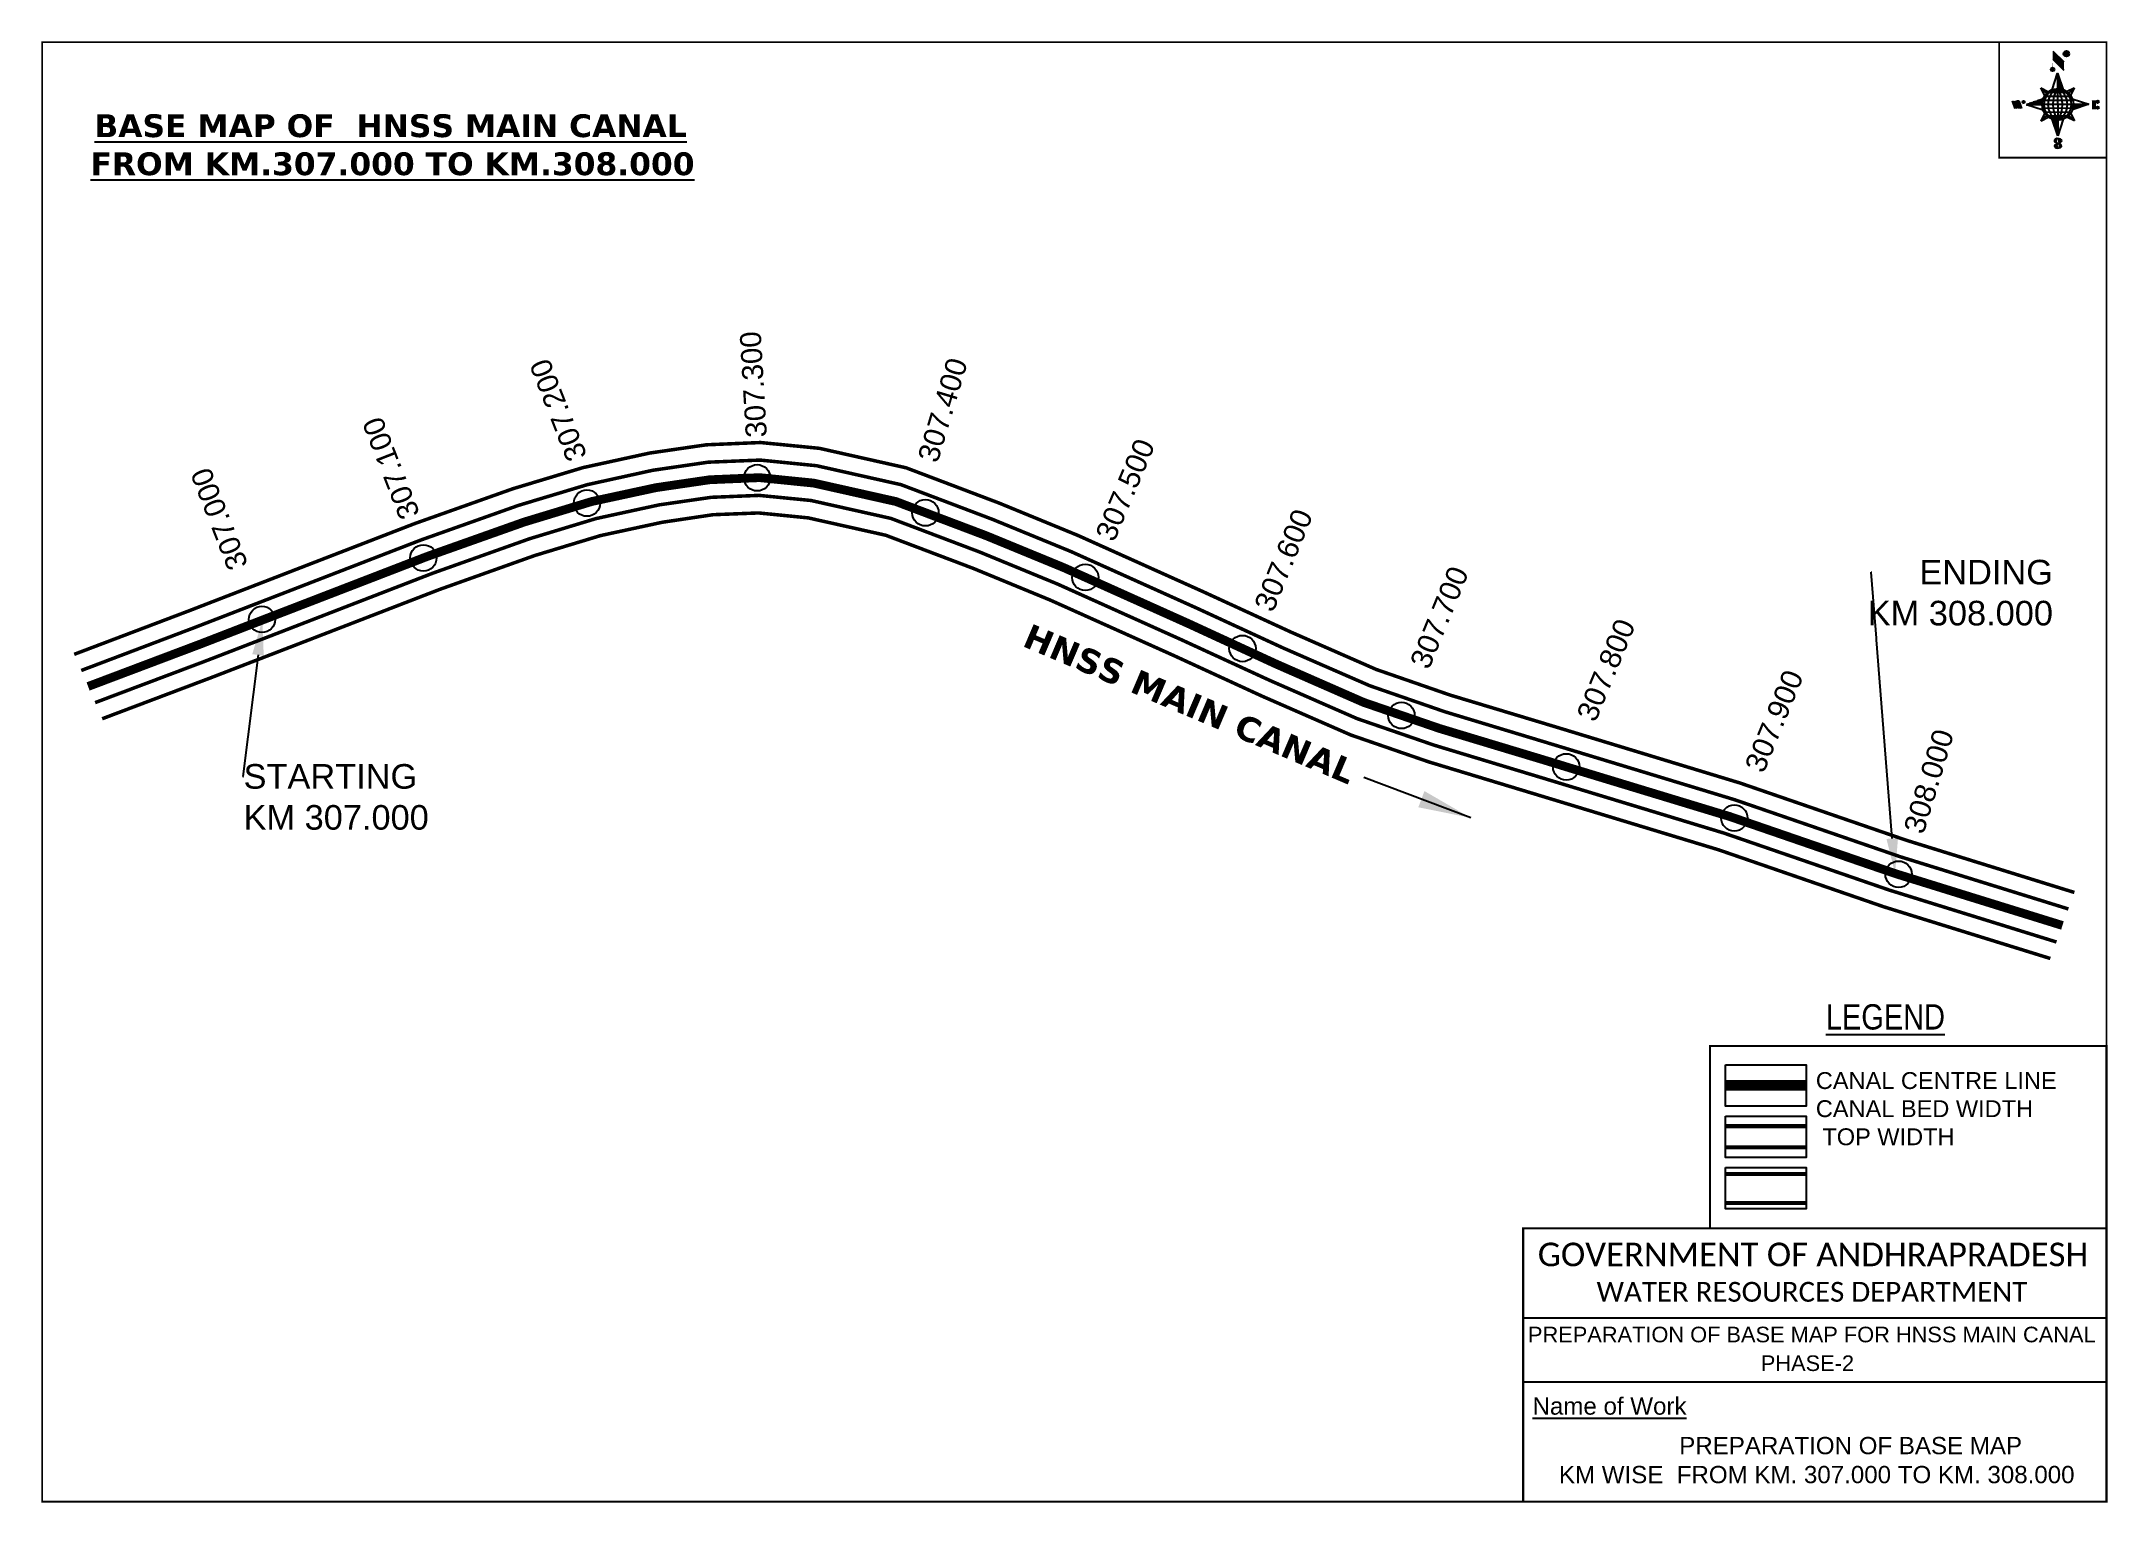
# Model space of a CAD drawing. Header units: inches. Extents: x 780332 to 781508, y 1576092 to 1576924.
import ezdxf
from ezdxf import colors
from ezdxf.entities.mleader import LeaderData, LeaderLine
from ezdxf.enums import TextEntityAlignment as Align
from ezdxf.math import Vec2, Vec3

# ---------------------------------------------------------------- set-up
doc = ezdxf.new("R2010")
doc.units = ezdxf.units.IN
doc.header["$LTSCALE"] = 15
doc.header["$MEASUREMENT"] = 0
doc.header["$PDMODE"] = 32
doc.header["$PDSIZE"] = 15
doc.linetypes.add('HIDDEN2', pattern=[0.1875, 0.125, -0.0625])
for name, color, linetype in [('AQUADUCT', 1, 'Continuous'), ('bord', 1, 'Continuous'), ('CANAL1', 7, 'Continuous'), ('CSMark', 72, 'Continuous'), ('DCBMS', 232, 'Continuous'), ('PAGE', 7, 'Continuous'), ('TEXT', 6, 'Continuous')]:
    doc.layers.add(name, color=color, linetype=linetype)
doc.styles.add('ARIALN', font='ARIALN.TTF')
doc.styles.get("Standard").update_dxf_attribs({"font": 'arial.ttf'})
doc.dimstyles.get("Standard").update_dxf_attribs({"dimtxt": 20, "dimasz": 0.18, "dimexe": 0.18, "dimexo": 0.0625, "dimgap": 0.09, "dimtad": 0, "dimtih": 1, "dimtoh": 1, "dimdec": 4, "dimzin": 0, "dimdsep": 46, "dimtxsty": 'Standard', "dimcen": 0.09, "dimadec": 0, "dimazin": 0, "dimtfac": 1, "dimtdec": 4, "dimtofl": 0, "dimtmove": 0, "dimatfit": 3, "dimfxl": 1, "dimtolj": 1, "dimtzin": 0, "dimarcsym": 0})
pattern_1 = [(267.297113149, (-8720374.938, 50637915.138), (10.5367255337, -0.497431438), [])]
pattern_2 = [(357.297113149, (-8720374.938, 50637915.138), (0.497431438, 10.5367255337), [])]

# ---------------------------------------------------------------- blocks, each defined once
blk = doc.blocks.new('*X26')
at = {"color": 0, "linetype": 'Continuous'}
for p, q in [((6321.6, 240.5), (6322.3, 241.2)), ((6321.6, 240.3), (6322.3, 241)), ((6321.6, 240.1), (6322.3, 240.8)), ((6321.6, 239.9), (6322.4, 240.7)), ((6321.6, 239.8), (6322.4, 240.6)), ((6321.6, 239.6), (6322.5, 240.5)), ((6321.6, 239.4), (6322.5, 240.3)), ((6321.6, 239.2), (6322.6, 240.2)), ((6321.7, 239.1), (6322.6, 240.1)), ((6321.8, 240.8), (6322.4, 241.4)), ((6321.8, 239), (6322.7, 240)), ((6321.8, 239), (6322.8, 239.9)), ((6321.9, 238.9), (6322.9, 239.8)), ((6322, 238.8), (6323, 239.7)), ((6322.1, 241.3), (6322.4, 241.6)), ((6322.1, 238.7), (6323.1, 239.6)), ((6322.2, 238.6), (6323.1, 239.6)), ((6322.3, 238.5), (6323.2, 239.5)), ((6322.4, 238.5), (6323.3, 239.4)), ((6322.5, 238.4), (6323.4, 239.3)), ((6322.7, 238.4), (6323.6, 239.3)), ((6322.8, 238.3), (6323.7, 239.2)), ((6322.9, 238.3), (6323.8, 239.1)), ((6323.1, 238.2), (6323.9, 239.1)), ((6323.2, 238.2), (6324, 239)), ((6323.3, 238.2), (6324.2, 239)), ((6323.5, 238.1), (6324.3, 238.9)), ((6323.7, 238.1), (6324.4, 238.9)), ((6323.8, 238.1), (6324.6, 238.8)), ((6324.1, 238.2), (6324.7, 238.8)), ((6324.3, 238.3), (6324.9, 238.8)), ((6324.6, 238.3), (6325.1, 238.8)), ((6324.8, 238.4), (6325.2, 238.8)), ((6325.1, 238.5), (6325.4, 238.8)), ((6325.4, 238.6), (6325.6, 238.8))]:
    blk.add_line(p, q, dxfattribs=at)
blk = doc.blocks.new('*X25')
at = {"color": 0, "linetype": 'Continuous'}
for p, q in [((6324.4, 240.3), (6324.5, 240.4)), ((6324.6, 240.3), (6324.8, 240.5)), ((6324.7, 240.2), (6325, 240.5)), ((6324.8, 240.2), (6325.2, 240.6)), ((6325, 240.1), (6325.5, 240.6)), ((6325.1, 240.1), (6325.6, 240.6)), ((6325.2, 240), (6325.8, 240.6)), ((6325.3, 240), (6326, 240.6)), ((6325.4, 239.9), (6326.1, 240.6)), ((6325.5, 239.8), (6326.2, 240.5)), ((6325.6, 239.8), (6326.3, 240.5)), ((6325.7, 239.7), (6326.5, 240.4)), ((6325.9, 239.6), (6326.6, 240.3)), ((6326, 239.5), (6326.7, 240.3)), ((6326, 239.4), (6326.8, 240.2)), ((6326.1, 239.3), (6327, 240.2)), ((6326.2, 239.3), (6327.1, 240.1)), ((6326.3, 239.2), (6327.1, 240)), ((6326.4, 239.1), (6327.2, 239.9)), ((6326.5, 239), (6327.3, 239.8)), ((6326.5, 238.9), (6327.4, 239.7)), ((6326.6, 238.8), (6327.5, 239.6)), ((6326.7, 238.7), (6327.5, 239.5)), ((6326.8, 238.6), (6327.6, 239.4)), ((6326.8, 238.5), (6327.7, 239.3)), ((6326.8, 236.5), (6327.4, 237)), ((6326.9, 238.3), (6327.8, 239.2)), ((6326.9, 238.2), (6327.9, 239.1)), ((6326.9, 236.8), (6327.6, 237.4)), ((6327, 238.1), (6327.8, 239)), ((6327, 237.9), (6327.8, 238.8)), ((6327, 237.8), (6327.8, 238.6)), ((6327, 237.6), (6327.8, 238.4)), ((6327, 237.4), (6327.8, 238.2)), ((6327, 237.3), (6327.8, 238)), ((6327, 237.1), (6327.8, 237.9))]:
    blk.add_line(p, q, dxfattribs=at)
blk = doc.blocks.new('H')
at = {"layer": 'bord', "extrusion": (0.000427885, 0.004792, 0.999988)}
h = blk.add_hatch(dxfattribs=at)
h.set_pattern_fill('LINE', color=8, scale=84.387686, angle=-2.7029, style=0)
h.set_pattern_definition(pattern_2)
h.paths.add_polyline_path([(-492, 786, -0.090992), (-448, 775), (-486, 912)])
h = blk.add_hatch(dxfattribs=at)
h.set_pattern_fill('LINE', color=8, scale=84.387686, angle=-92.7029, style=0)
h.set_pattern_definition(pattern_1)
h.paths.add_polyline_path([(-625, 665, -0.090992), (-615, 710), (-751, 671)])
h = blk.add_hatch(dxfattribs=at)
h.set_pattern_fill('LINE', color=8, scale=84.387686, angle=-2.7029, style=0)
h.set_pattern_definition(pattern_2)
h.paths.add_polyline_path([(-504, 533, -0.090992), (-549, 543), (-510, 406)])
h = blk.add_hatch(dxfattribs=at)
h.set_pattern_fill('LINE', color=8, scale=84.387686, angle=-92.7029, style=0)
h.set_pattern_definition(pattern_1)
h.paths.add_polyline_path([(-246, 647), (-372, 653, -0.090992), (-382, 609)])
for p, q in [((-519, 1020, -1217), (-435, 927, -1216)), ((-516, 1087, -1217), (-432, 994, -1217)), ((-538, 774, -1216), (-487, 906, -1216)), ((-487, 906, -1216), (-493, 780, -1216)), ((-487, 906, -1216), (-448, 769, -1216)), ((-865, 701, -1215), (-847, 638, -1215)), ((-847, 700, -1215), (-829, 637, -1215)), ((-829, 699, -1215), (-811, 636, -1215)), ((-829, 699, -1215), (-811, 698, -1215)), ((-811, 698, -1215), (-794, 635, -1215)), ((-752, 665, -1215), (-615, 704, -1215)), ((-627, 794, -1216), (-567, 760, -1216)), ((-627, 794, -1216), (-584, 747, -1215)), ((-599, 731, -1215), (-627, 794, -1216)), ((-421, 753, -1216), (-359, 781, -1216)), ((-359, 781, -1216), (-405, 739, -1216)), ((-359, 781, -1216), (-392, 721, -1215)), ((-379, 693, -1215), (-246, 641, -1215)), ((-213, 669, -1215), (-217, 601, -1215)), ((-752, 665, -1215), (-625, 659, -1215)), ((-619, 614, -1215), (-752, 665, -1215)), ((-639, 526, -1214), (-606, 585, -1215)), ((-639, 526, -1214), (-593, 568, -1215)), ((-577, 553, -1215), (-639, 526, -1214)), ((-511, 400, -1214), (-549, 537, -1214)), ((-460, 533, -1215), (-511, 400, -1214)), ((-505, 527, -1214), (-511, 400, -1214)), ((-371, 513, -1214), (-431, 546, -1215)), ((-371, 513, -1214), (-414, 560, -1215)), ((-399, 576, -1215), (-371, 513, -1214)), ((-246, 641, -1215), (-383, 603, -1215)), ((-373, 647, -1215), (-246, 641, -1215)), ((-197, 600, -1215), (-194, 668, -1215))]:
    blk.add_line(p, q, dxfattribs=at)
at = {"layer": 'bord', "color": 8, "linetype": 'ByBlock', "extrusion": (0.000427885, 0.004792, 0.999988)}
for p, q in [((-375, 679, -1215), (-620, 691, -1215)), ((-386, 711, -1215), (-605, 722, -1215)), ((-411, 744, -1216), (-578, 752, -1216)), ((-493, 780, -1216), (-505, 527, -1214)), ((-373, 647, -1215), (-625, 659, -1215)), ((-378, 616, -1215), (-623, 628, -1215)), ((-392, 585, -1215), (-611, 595, -1215)), ((-420, 555, -1215), (-587, 562, -1215))]:
    blk.add_line(p, q, dxfattribs=at)
at = {"layer": 'bord', "extrusion": (0.000427885, 0.004792, 0.999988), "elevation": -1212}
for points, const_width in [([(-522, 960), (-516, 1093)], 1.61), ([(-434, 933), (-428, 1066)], 1.61), ([(-870, 707), (-846, 706)], 0.642), ([(-829, 643), (-821, 678)], 0.642), ([(-793, 641), (-782, 694)], 0.642), ([(-223, 676), (-174, 673)], 0.706), ([(-829, 643), (-855, 644)], 0.642), ([(-811, 642), (-784, 641)], 0.642), ([(-177, 605), (-226, 607)], 0.706), ([(-195, 645), (-185, 644)], 0.706)]:
    blk.add_lwpolyline(points, dxfattribs=dict(at, const_width=const_width))
for points, const_width in [([(-414, 1073, 1), (-398, 1058, 1)], 22.3), ([(-530, 950, 1), (-520, 939, 1)], 14.8), ([(-776, 697, 1), (-769, 690, 1)], 8.9), ([(-180, 618, 1), (-173, 611, 1)], 9.79), ([(-178, 667, 1), (-171, 660, 1)], 9.79), ([(-490, 362, 1), (-498, 369, 1)], 11.1), ([(-525, 322, 1), (-533, 329, 1)], 11.1)]:
    blk.add_lwpolyline(points, format="xyb", close=True, dxfattribs=dict(at, const_width=const_width))
for points in [[(-537, 317), (-531, 310), (-520, 307), (-505, 307), (-494, 310), (-486, 318), (-487, 326), (-491, 333), (-494, 336), (-503, 341), (-522, 347), (-530, 352), (-534, 355), (-537, 363), (-537, 373), (-530, 381), (-520, 384), (-504, 384), (-493, 380), (-487, 373)], [(-522, 348), (-526, 354), (-528, 361), (-528, 371), (-526, 375), (-521, 381), (-515, 384)], [(-505, 307), (-499, 312), (-497, 319), (-497, 327), (-501, 335), (-509, 343)]]:
    blk.add_lwpolyline(points, dxfattribs=at)
at = {"layer": 'bord', "extrusion": (0.000427885, 0.004792, 0.999988)}
for centre, radius in [((-406, 1065, -1212), 22.3), ((-525, 944, -1212), 14.8), ((-773, 694, -1212), 8.9), ((-498, 659, -1212), 127), ((-177, 615, -1212), 9.79), ((-174, 663, -1212), 9.79), ((-494, 365, -1212), 11.1), ((-529, 325, -1212), 11.1)]:
    blk.add_circle(centre, radius, dxfattribs=at)
at = {"layer": 'bord', "color": 8, "linetype": 'ByBlock', "extrusion": (0.000427885, 0.004792, 0.999988)}
for centre, radius, start, end in [((-482, 658, -1212), 128, 94.9254, 259.6691), ((-437, 656, -1212), 141, 113.2864, 241.308), ((-316, 651, -1212), 222, 142.5892, 212.0053), ((-560, 662, -1212), 141, 293.2864, 61.308), ((-681, 668, -1212), 222, 322.5892, 32.0053), ((-515, 660, -1212), 128, 274.9254, 79.6691)]:
    blk.add_arc(centre, radius, start, end, dxfattribs=at)
at = {"layer": 'bord', "extrusion": (0.000427885, 0.004792, 0.999988)}
for points in [[(-516, 1093, -1212), (-431, 1000, -1212), (-519, 1026, -1212), (-434, 933, -1212)], [(-864, 707, -1212), (-846, 706, -1212), (-846, 644, -1212), (-829, 643, -1212)], [(-829, 705, -1212), (-811, 704, -1212), (-811, 642, -1212), (-793, 641, -1212)], [(-193, 674, -1212), (-197, 606, -1212), (-213, 675, -1212), (-216, 607, -1212)]]:
    blk.add_solid(points, dxfattribs=at)
at = {"layer": 'bord', "extrusion": (0.000427885, 0.004792, 0.999988), "xscale": 7.977342409717546, "yscale": 7.977342408231451, "zscale": 7.977342408476333, "rotation": 138.0840426661453}
for name, p in [('*X25', (38301, -31929, -1212)), ('*X26', (38314, -31951, -1212))]:
    blk.add_blockref(name, p, dxfattribs=at)

msp = doc.modelspace()

# ---------------------------------------------------------------- linework, layer by layer
at = {"layer": 'CANAL1', "color": 200, "const_width": 2}
for points in [[(780350.4, 1576575.1), (780415.3, 1576599.7), (780544.4, 1576649.6), (780600.2, 1576669.4), (780640, 1576681.4), (780678, 1576689.7), (780710.3, 1576694.4), (780741.1, 1576695.7), (780774.6, 1576692.4), (780824, 1576681.3), (780877, 1576661.2), (780921.8, 1576642.8), (780993, 1576610.8), (781043, 1576587.8), (781091.6, 1576566.5), (781133.7, 1576551.9), (781193.7, 1576533.8), (781298.8, 1576501.8), (781393.2, 1576469.3), (781489.1, 1576439.5)], [(780366.3, 1576538.4), (780429.6, 1576562.3), (780558.3, 1576612), (780612.7, 1576631.4), (780650, 1576642.7), (780685.2, 1576650.3), (780714.1, 1576654.6), (780740, 1576655.6), (780768.2, 1576652.8), (780812.4, 1576642.9), (780862.3, 1576624), (780906, 1576606), (780976.4, 1576574.4), (781026.6, 1576551.3), (781077.1, 1576529.2), (781121.4, 1576513.9), (781182.1, 1576495.5), (781286.5, 1576463.8), (781380.7, 1576431.3), (781475.4, 1576401.9)]]:
    msp.add_lwpolyline(points, dxfattribs=at)
at = {"layer": 'CANAL1', "color": 5, "const_width": 2}
for points in [[(780354.4, 1576565.9), (780418.8, 1576590.3), (780547.8, 1576640.2), (780603.3, 1576659.9), (780642.5, 1576671.7), (780679.8, 1576679.9), (780711.3, 1576684.5), (780740.9, 1576685.7), (780773, 1576682.5), (780821.1, 1576671.7), (780873.3, 1576651.9), (780917.9, 1576633.6), (780988.8, 1576601.7), (781038.9, 1576578.6), (781088, 1576557.2), (781130.7, 1576542.4), (781190.8, 1576524.2), (781295.7, 1576492.3), (781390.1, 1576459.8), (781485.7, 1576430.1)], [(780362.3, 1576547.6), (780426, 1576571.6), (780554.8, 1576621.4), (780609.6, 1576640.9), (780647.5, 1576652.4), (780683.4, 1576660.2), (780713.1, 1576664.5), (780740.3, 1576665.6), (780769.8, 1576662.7), (780815.3, 1576652.5), (780866, 1576633.3), (780910, 1576615.2), (780980.5, 1576583.5), (781030.7, 1576560.4), (781080.7, 1576538.5), (781124.5, 1576523.4), (781185, 1576505.1), (781289.6, 1576473.3), (781383.9, 1576440.8), (781478.9, 1576411.3)]]:
    msp.add_lwpolyline(points, dxfattribs=at)
at = {"layer": 'CANAL1', "color": 1, "linetype": 'HIDDEN2', "ltscale": 8, "const_width": 5}
msp.add_lwpolyline([(780358.3, 1576556.8), (780422.4, 1576581), (780457.5, 1576594.6), (780551.3, 1576630.8), (780606.5, 1576650.4), (780645, 1576662.1), (780681.6, 1576670), (780712.2, 1576674.5), (780740.6, 1576675.7), (780771.4, 1576672.6), (780818.2, 1576662.1), (780869.7, 1576642.6), (780913.9, 1576624.4), (780984.7, 1576592.6), (781034.8, 1576569.5), (781084.3, 1576547.8), (781127.6, 1576532.9), (781187.9, 1576514.7), (781200.6, 1576510.8), (781292.7, 1576482.8), (781387, 1576450.3), (781388.9, 1576449.7), (781482.3, 1576420.7)], dxfattribs=at)
at = {"layer": 'CANAL1', "color": 1, "linetype": 'HIDDEN2', "ltscale": 100, "const_width": 6, "elevation": -0.4}
msp.add_lwpolyline([(781336.4, 1576329.7), (781290.4, 1576329.7)], dxfattribs=at)
at = {"layer": 'CANAL1', "color": 5, "const_width": 2.4, "elevation": -0.4}
for points in [[(781336.4, 1576306.4), (781290.4, 1576306.4)], [(781336.4, 1576294.4), (781290.4, 1576294.4)]]:
    msp.add_lwpolyline(points, dxfattribs=at)
at = {"layer": 'CANAL1', "color": 200, "const_width": 2.4, "elevation": -0.4}
for points in [[(781336.4, 1576279.2), (781290.4, 1576279.2)], [(781336.4, 1576262.7), (781290.4, 1576262.7)]]:
    msp.add_lwpolyline(points, dxfattribs=at)
at = {"layer": 'CSMark', "color": 3}
for p in [(780739.2, 1576675.6), (780642.3, 1576661.2), (780835, 1576655.7), (780549.2, 1576630), (780926, 1576618.9), (780457.3, 1576595), (781015.5, 1576578.4), (781106, 1576540.3), (781199.8, 1576511), (781295.5, 1576481.9), (781389, 1576449.9)]:
    msp.add_point(p, dxfattribs=at)
at = {"layer": 'PAGE', "const_width": 1}
msp.add_lwpolyline([(780332.2, 1576092.6), (781507.4, 1576092.6), (781507.4, 1576923.6), (780332.2, 1576923.6), (780332.2, 1576092.6)], dxfattribs=at)
at = {"layer": 'PAGE'}
for points, const_width in [([(781507.4, 1576923.6), (781446.3, 1576923.6), (781446.3, 1576857.9), (781507.4, 1576857.9)], 1), ([(781281.6, 1576352.1), (781507.4, 1576352.1), (781507.4, 1576248.3), (781281.6, 1576248.3)], 1.2), ([(781175.3, 1576248.3), (781507.4, 1576248.3), (781507.4, 1576092.6), (781175.3, 1576092.6)], 1.2)]:
    msp.add_lwpolyline(points, close=True, dxfattribs=dict(at, const_width=const_width))
at = {"layer": 'PAGE', "elevation": -0.4}
for points in [[(781290.4, 1576341.4), (781336.4, 1576341.4), (781336.4, 1576317.9), (781290.4, 1576317.9)], [(781290.4, 1576312.2), (781336.4, 1576312.2), (781336.4, 1576288.6), (781290.4, 1576288.6)], [(781290.4, 1576282.9), (781336.4, 1576282.9), (781336.4, 1576259.4), (781290.4, 1576259.4)]]:
    msp.add_lwpolyline(points, close=True, dxfattribs=at)
at = {"layer": 'PAGE'}
for points in [[(781175.3, 1576197.3), (781507.4, 1576197.3)], [(781175.3, 1576160.9), (781507.4, 1576160.9)]]:
    msp.add_lwpolyline(points, dxfattribs=at)

# ---------------------------------------------------------------- block references
at = {"layer": 'AQUADUCT', "color": 1, "xscale": 0.0703495379661093, "yscale": 0.07034953800030053, "zscale": 0.07034953795990817, "rotation": 3.078330607406165}
msp.add_blockref('H', (781517.1, 1576844.2, 85.4), dxfattribs=at)

# ---------------------------------------------------------------- texts
at = {"layer": 'CANAL1', "insert": (780894.1, 1576593.3), "char_height": 14, "width": 205.129, "attachment_point": 1, "rotation": 336.9677}
msp.add_mtext('\\pi0.96322;{\\fVerdana|b1|i0|c0|p34;HNSS MAIN CANAL}', dxfattribs=at)
at = {"layer": 'CSMark', "color": 1}
for s, rotation, p in [('307.300', 93.4061, (780738.8, 1576698.5)), ('307.200', 111.4036, (780637, 1576685.9)), ('307.400', 73.3451, (780836.1, 1576685.2)), ('307.100', 111.4036, (780541.8, 1576652.8)), ('307.500', 67.1409, (780936.9, 1576640.9)), ('307.000', 111.4036, (780444, 1576623.9)), ('307.600', 67.6642, (781027.3, 1576600.7)), ('307.700', 67.6642, (781116, 1576568.1)), ('307.800', 67.6642, (781210.9, 1576538.2)), ('307.900', 67.6642, (781306.6, 1576509.1)), ('308.000', 73.1501, (781397.4, 1576473.8))]:
    msp.add_text(s, height=12, rotation=rotation, dxfattribs=at).set_placement(p, align=Align.MIDDLE_LEFT)
at = {"layer": 'PAGE', "extrusion": (0.000201441, 0.004807, 0.999988), "style": 'ARIALN'}
msp.add_text('%%ULEGEND', height=14.4, rotation=359.9999, dxfattribs=at).set_placement((781381.5, 1576349.7, 7734.7), align=Align.MIDDLE)
at = {"layer": 'PAGE', "extrusion": (0.000201441, 0.004807, 0.999988)}
for s, height, p in [('PREPARATION OF BASE MAP FOR HNSS MAIN CANAL', 8.878, (781178, 1576164.4, 7733.8)), ('%%UName of Work', 9.822, (781180.6, 1576123.2, 7732.5))]:
    msp.add_text(s, height=height, rotation=359.9999, dxfattribs=at).set_placement(p)
for s, height, p in [('PHASE-2', 8.88, (781337.1, 1576152.5, 7733.7)), ('PREPARATION OF BASE MAP', 9.822, (781361.7, 1576105.6, 7732.5)), ('KM WISE  FROM KM. 307.000 TO KM. 308.000', 9.822, (781342.4, 1576089.1, 7732.5))]:
    msp.add_text(s, height=height, rotation=359.9999, dxfattribs=at).set_placement(p, align=Align.MIDDLE_CENTER)
at = {"layer": 'PAGE', "extrusion": (0.000201441, 0.004807, 0.999988), "attachment_point": 1, "text_direction": (1, -1e-06, -0.000201)}
for s, insert, char_height, width in [('CANAL CENTRE LINE CANAL BED WIDTH {\\H2.3717x; }\\P TOP WIDTH{\\H1.9152x; }', (781341.9, 1576337.2, -0.4), 9.6, 168.926), ('\\pi3.5885;{\\fCalibri|b0|i0|c0|p34;\\H1.3333x;GOVERNMENT OF ANDHRAPRADESH\\P\\pi37.073;\\H0.83998x;WATER RESOURCES DEPARTMENT}', (781180, 1576240.1, -1.3), 10.059, 321.276)]:
    msp.add_mtext(s, dxfattribs=dict(at, insert=insert, char_height=char_height, width=width))
at = {"layer": 'TEXT', "color": 1, "insert": (780340.1, 1576882.6), "char_height": 13, "width": 379.826, "attachment_point": 1}
msp.add_mtext('\\pi21.755;{\\fVerdana|b1|i0|c0|p34;\\LBASE MAP OF  HNSS MAIN CANAL \\P\\pi19.564;FROM KM.307.000 TO KM.308.000}', dxfattribs=at)

# ---------------------------------------------------------------- leaders
at = {"layer": 'CANAL1'}
msp.add_leader([(781145.4, 1576482), (781084.6, 1576505)], dimstyle='Standard', override={"dimasz": 30, "dimgap": 0.09, "dimtad": 0}, dxfattribs=at)
at = {"layer": 'DCBMS', "color": 5}
ml = msp.add_multileader_mtext('Standard', dxfattribs=at)
ml.set_content('STARTING\\PKM 307.000', color=5)
ml.set_leader_properties()
ml.build(insert=Vec2(0, 0))
ml.multileader.update_dxf_attribs({"dogleg_length": 0.36, "arrow_head_size": 20})
ctx = ml.context
ctx.base_point, ctx.char_height, ctx.arrow_head_size, ctx.landing_gap_size, ctx.plane_origin = Vec3(780446.7, 1576505.5), 14, 20, 0.09, Vec3(780617.6, 1576578.2)
notes = []
notes.append((ctx, [(1, (1, 1, 0), (780446.4, 1576505.5), (1, 0), 0.36, [(0, [(780457.5, 1576594.6)], 0, [])])]))
ctx.mtext.insert, ctx.mtext.flow_direction = Vec3(780446.8, 1576512.6), 5
for ctx, leaders in notes:
    for number, flags, end, landing, length, lines in leaders:
        leader = LeaderData()
        leader.index, (leader.has_last_leader_line, leader.has_dogleg_vector, leader.attachment_direction) = number, flags
        leader.last_leader_point, leader.dogleg_vector, leader.dogleg_length = Vec3(end), Vec3(landing), length
        for number, points, colour, breaks in lines:
            line = LeaderLine()
            line.index, line.vertices, line.color, line.breaks = number, Vec3.list(points), colors.encode_raw_color(colour), breaks
            leader.lines.append(line)
        ctx.leaders.append(leader)

# ---------------------------------------------------------------- next in the draw order: leaders
ml = msp.add_multileader_mtext('Standard', dxfattribs=at)
ml.set_content('ENDING \\PKM 308.000', color=5)
ml.set_leader_properties()
ml.build(insert=Vec2(0, 0))
ml.multileader.update_dxf_attribs({"dogleg_length": 0.36, "arrow_head_size": 20})
ctx = ml.context
ctx.base_point, ctx.char_height, ctx.arrow_head_size, ctx.landing_gap_size, ctx.plane_origin = Vec3(781373.8, 1576621.8), 14, 20, 0.09, Vec3(781517.4, 1576834.1)
ctx.text_align_type = 2
notes = []
notes.append((ctx, [(1, (1, 1, 0), (781373.4, 1576621.8), (1, 0), 0.36, [(0, [(781387, 1576450.3)], 0, [])])]))
ctx.mtext.insert, ctx.mtext.width, ctx.mtext.alignment, ctx.mtext.flow_direction = Vec3(781476.9, 1576628.9), 109.049, 3, 5
ctx.mtext.has_bg_fill, ctx.mtext.bg_color, ctx.mtext.bg_scale_factor, ctx.mtext.bg_transparency, ctx.mtext.use_window_bg_color = 1, -1027028792, 1.5, 0, 1
for ctx, leaders in notes:
    for number, flags, end, landing, length, lines in leaders:
        leader = LeaderData()
        leader.index, (leader.has_last_leader_line, leader.has_dogleg_vector, leader.attachment_direction) = number, flags
        leader.last_leader_point, leader.dogleg_vector, leader.dogleg_length = Vec3(end), Vec3(landing), length
        for number, points, colour, breaks in lines:
            line = LeaderLine()
            line.index, line.vertices, line.color, line.breaks = number, Vec3.list(points), colors.encode_raw_color(colour), breaks
            leader.lines.append(line)
        ctx.leaders.append(leader)

doc.saveas('drawing.dxf')
